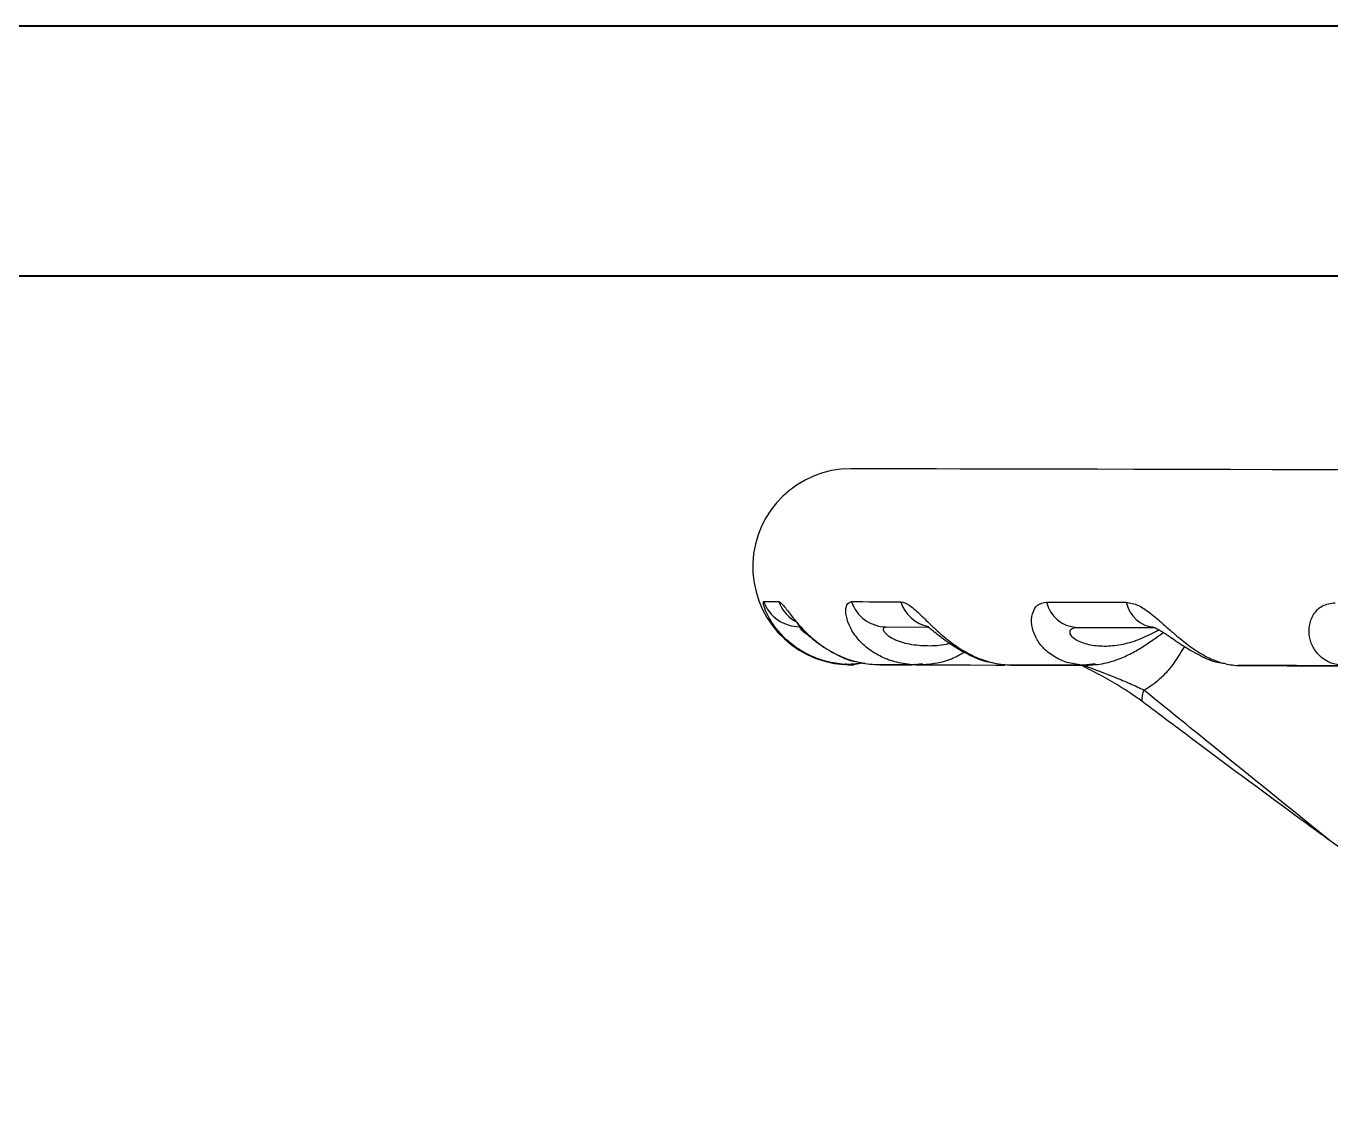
# Model space of a CAD drawing. Header units: millimetres. Extents: x 2028 to 4172, y 863 to 2379.
# Drawn here: x 2463.1 to 2596.3, y 2269.4 to 2378.9 of the extents above; entities that cross this region are included whole.
import ezdxf

# ---------------------------------------------------------------- set-up
doc = ezdxf.new("R2010")
doc.units = ezdxf.units.MM
doc.layers.add('AM_BOR', color=7, linetype='Continuous', lineweight=50)
doc.layers.add('粗实线', color=7, linetype='Continuous', lineweight=40)

# ---------------------------------------------------------------- blocks, each defined once
blk = doc.blocks.new('rA3')
at = {"layer": '粗实线'}
for p, q in [((753.384, 421.26), (333.384, 421.26)), ((748.384, 416.26), (358.384, 416.26))]:
    blk.add_line(p, q, dxfattribs=at)

msp = doc.modelspace()

# ---------------------------------------------------------------- linework, layer by layer
at = {"color": 7, "linetype": 'Continuous', "lineweight": 25}
for p, q in [((2550.872, 2317.604), (2555.117, 2317.595)), ((2570.331, 2317.562), (2578.299, 2317.545)), ((2578.22, 2317.545), (2578.278, 2317.545)), ((2546.586, 2313.774), (2546.633, 2313.773)), ((2546.632, 2313.773), (2546.734, 2313.833)), ((2546.785, 2313.775), (2546.719, 2313.775)), ((2546.835, 2313.76), (2546.734, 2313.833)), ((2546.835, 2313.761), (2546.787, 2313.761)), ((2548.723, 2313.918), (2546.835, 2313.761)), ((2547.067, 2313.762), (2547.363, 2313.786)), ((2547.32, 2313.747), (2548.516, 2313.952)), ((2553.51, 2313.752), (2553.809, 2313.818)), ((2554.591, 2313.826), (2553.717, 2313.741)), ((2553.717, 2313.741), (2553.809, 2313.818)), ((2553.889, 2313.733), (2554.092, 2313.733)), ((2563.731, 2313.712), (2564.052, 2313.711)), ((2570.866, 2313.711), (2571.349, 2313.78)), ((2572.219, 2313.838), (2571.057, 2313.701)), ((2571.057, 2313.701), (2571.349, 2313.78)), ((2586.369, 2313.713), (2586.601, 2313.675)), ((2632.498, 2269.431), (2596.208, 2295.762))]:
    msp.add_line(p, q, dxfattribs=at)
at = {"color": 7, "linetype": 'Continuous', "lineweight": 25, "flags": 128}
for points in [[(2596.452, 2333.643), (2591.11, 2333.654), (2586.03, 2333.665), (2581.221, 2333.676), (2576.696, 2333.685), (2572.464, 2333.694), (2568.534, 2333.703), (2564.916, 2333.71), (2561.618, 2333.717), (2558.647, 2333.724), (2556.01, 2333.729), (2553.712, 2333.734), (2551.759, 2333.738), (2550.155, 2333.742), (2548.903, 2333.744), (2548.008, 2333.746), (2547.469, 2333.747), (2547.29, 2333.748)], [(2601.09, 2333.632), (2595.591, 2333.644), (2590.337, 2333.655), (2585.342, 2333.666), (2580.615, 2333.676), (2576.168, 2333.685), (2572.01, 2333.694), (2568.15, 2333.703), (2564.596, 2333.71), (2561.357, 2333.717), (2558.439, 2333.723), (2555.85, 2333.729), (2553.594, 2333.734), (2551.676, 2333.738), (2550.102, 2333.741), (2548.874, 2333.744), (2547.994, 2333.746), (2547.466, 2333.747), (2547.29, 2333.748)], [(2538.37, 2320.207), (2538.503, 2320.207), (2538.655, 2320.207), (2538.823, 2320.206), (2539.008, 2320.206), (2539.211, 2320.205), (2539.43, 2320.205), (2539.667, 2320.204), (2539.921, 2320.204)], [(2547.347, 2320.188), (2547.918, 2320.187), (2548.505, 2320.185), (2549.109, 2320.184), (2549.728, 2320.183), (2550.364, 2320.181), (2551.016, 2320.18), (2551.683, 2320.179), (2552.367, 2320.177)], [(2567.245, 2320.145), (2568.214, 2320.143), (2569.198, 2320.141), (2570.196, 2320.139), (2571.207, 2320.137), (2572.233, 2320.134), (2573.272, 2320.132), (2574.325, 2320.13), (2575.392, 2320.128)], [(2547.255, 2313.748), (2547.269, 2313.748), (2547.296, 2313.748), (2547.335, 2313.747), (2547.384, 2313.747), (2547.445, 2313.747), (2547.516, 2313.747), (2547.598, 2313.747)], [(2550.305, 2313.741), (2550.697, 2313.74), (2551.113, 2313.739), (2551.551, 2313.738), (2552.013, 2313.737), (2552.499, 2313.736), (2553.007, 2313.735), (2553.507, 2313.734)], [(2554.01, 2313.733), (2554.967, 2313.731), (2557.09, 2313.727), (2559.462, 2313.722), (2562.078, 2313.716), (2562.991, 2313.714)], [(2563.59, 2313.713), (2564.934, 2313.71), (2568.026, 2313.704), (2571.059, 2313.697)], [(2586.961, 2313.662), (2587.323, 2313.661), (2587.686, 2313.661), (2588.051, 2313.66), (2588.417, 2313.659), (2588.785, 2313.658), (2589.154, 2313.657), (2589.524, 2313.657), (2589.896, 2313.656)], [(2589.896, 2313.656), (2590.856, 2313.654), (2591.825, 2313.652), (2592.804, 2313.65), (2593.791, 2313.647), (2594.787, 2313.645), (2595.792, 2313.643), (2596.805, 2313.641), (2597.827, 2313.639)]]:
    msp.add_lwpolyline(points, dxfattribs=at)
at = {"color": 7, "linetype": 'Continuous', "lineweight": 25}
for centre, radius, start, end in [((2547.268, 2323.748), 10, 89.87751, 266.08698), ((2542.104, 2321.613), 3.99, 200.62584, 269.83577), ((2543.653, 2321.592), 3.982, 200.40704, 242.91419), ((2550.942, 2321.396), 3.793, 198.57422, 268.9394), ((2555.923, 2321.306), 3.731, 197.60616, 258.75408), ((2570.546, 2320.954), 3.399, 193.76926, 266.38233), ((2578.579, 2320.788), 3.255, 191.71062, 265.05504), ((2547.268, 2323.748), 10, 267.23859, 269.87751), ((2547.513, 2404.771), 91.024, 269.83269, 269.88273), ((2578.883, 2310.271), 1.913, 152.36136, 187.28594)]:
    msp.add_arc(centre, radius, start, end, dxfattribs=at)
for points, knots in [([(2546.633, 2313.773), (2546.011, 2313.852), (2544.801, 2314.006), (2543.074, 2314.656), (2541.794, 2315.412), (2540.899, 2316.126), (2540.307, 2316.688), (2539.786, 2317.275), (2539.183, 2318.086), (2538.643, 2319.057), (2538.314, 2320.004), (2538.351, 2320.139), (2538.37, 2320.207)], [0, 0, 0, 0, 0.1281513, 0.2496843, 0.3801441, 0.4411883, 0.4997197, 0.5635694, 0.6245897, 0.7496425, 0.8750065, 1, 1, 1, 1]), ([(2539.921, 2320.204), (2540.04, 2320.139), (2540.219, 2320.041), (2540.627, 2319.514), (2540.989, 2319.032), (2541.423, 2318.468), (2541.916, 2317.874), (2542.482, 2317.258), (2543.294, 2316.473), (2544.231, 2315.73), (2545.271, 2315.085), (2546.377, 2314.527), (2547.851, 2313.986), (2549.06, 2313.838), (2549.68, 2313.763)], [0, 0, 0, 0, 0.1244726, 0.1859089, 0.2498878, 0.3111053, 0.3751889, 0.4362181, 0.5000981, 0.6195311, 0.6833816, 0.7502528, 0.8718565, 1, 1, 1, 1]), ([(2553.51, 2313.752), (2552.92, 2313.826), (2551.768, 2313.97), (2550.17, 2314.613), (2549.024, 2315.365), (2548.263, 2316.08), (2547.78, 2316.643), (2547.384, 2317.232), (2546.973, 2318.048), (2546.718, 2319.027), (2546.812, 2319.983), (2547.169, 2320.12), (2547.347, 2320.188)], [0, 0, 0, 0, 0.1280635, 0.2496605, 0.3801541, 0.4411983, 0.4997165, 0.5635714, 0.6245804, 0.7496419, 0.8750131, 1, 1, 1, 1]), ([(2552.367, 2320.177), (2552.64, 2320.111), (2553.048, 2320.011), (2553.717, 2319.478), (2554.25, 2318.991), (2554.83, 2318.423), (2555.439, 2317.825), (2556.096, 2317.205), (2556.994, 2316.416), (2557.974, 2315.672), (2559.02, 2315.028), (2560.11, 2314.472), (2561.528, 2313.938), (2562.657, 2313.799), (2563.236, 2313.728)], [0, 0, 0, 0, 0.12447781, 0.18589566, 0.24987596, 0.31109782, 0.37520407, 0.4362225, 0.50010716, 0.61952435, 0.68338488, 0.75027631, 0.87194143, 1, 1, 1, 1]), ([(2570.866, 2313.711), (2570.346, 2313.78), (2569.333, 2313.915), (2567.973, 2314.549), (2567.043, 2315.299), (2566.468, 2316.014), (2566.13, 2316.578), (2565.886, 2317.17), (2565.698, 2317.989), (2565.747, 2318.975), (2566.263, 2319.939), (2566.918, 2320.076), (2567.245, 2320.145)], [0, 0, 0, 0, 0.12798414, 0.24964221, 0.38016298, 0.44120626, 0.49971221, 0.56357312, 0.62457328, 0.74964181, 0.87501882, 1, 1, 1, 1]), ([(2575.392, 2320.128), (2575.801, 2320.06), (2576.413, 2319.96), (2577.298, 2319.421), (2577.965, 2318.931), (2578.651, 2318.358), (2579.333, 2317.756), (2580.034, 2317.133), (2580.953, 2316.341), (2581.906, 2315.596), (2582.883, 2314.954), (2583.877, 2314.4), (2585.138, 2313.872), (2586.105, 2313.741), (2586.601, 2313.675)], [0, 0, 0, 0, 0.124482, 0.1858845, 0.2498661, 0.3110911, 0.3752157, 0.4362261, 0.5001158, 0.6195186, 0.6833865, 0.7502937, 0.8720137, 1, 1, 1, 1]), ([(2597.506, 2313.65), (2597.094, 2313.716), (2596.29, 2313.843), (2595.268, 2314.471), (2594.619, 2315.219), (2594.273, 2315.933), (2594.104, 2316.498), (2594.033, 2317.091), (2594.082, 2317.914), (2594.437, 2318.904), (2595.343, 2319.874), (2596.254, 2320.013), (2596.708, 2320.082)], [0, 0, 0, 0, 0.1279194, 0.2496295, 0.3801702, 0.4412122, 0.4997079, 0.5635745, 0.6245684, 0.7496421, 0.8750234, 1, 1, 1, 1]), ([(2541.836, 2317.984), (2541.833, 2317.984), (2541.798, 2317.986), (2541.87, 2317.886), (2542.051, 2317.664), (2542.374, 2317.319), (2542.986, 2316.721), (2544.019, 2315.829), (2545.695, 2314.825), (2547.037, 2314.167), (2547.813, 2314.067), (2547.825, 2314.065)], [0, 0, 0, 0, 0.0081114, 0.0768965, 0.1482933, 0.2252732, 0.308902, 0.5022082, 0.7321601, 0.9958891, 1, 1, 1, 1]), ([(2543.096, 2316.679), (2543.035, 2316.709), (2542.722, 2316.862), (2542.334, 2317.197), (2542.05, 2317.551), (2542.078, 2317.599), (2542.092, 2317.623)], [0, 0, 0, 0, 0.0737246, 0.3731715, 0.686422, 1, 1, 1, 1]), ([(2557.397, 2315.924), (2557.271, 2315.888), (2556.517, 2315.672), (2555.115, 2315.631), (2553.279, 2315.767), (2551.85, 2316.201), (2550.987, 2316.733), (2550.61, 2317.176), (2550.577, 2317.534), (2550.773, 2317.581), (2550.872, 2317.604)], [0, 0, 0, 0, 0.0384572, 0.2309424, 0.4234302, 0.6153121, 0.715823, 0.807692, 0.9037958, 1, 1, 1, 1]), ([(2555.093, 2317.68), (2555.09, 2317.678), (2555.081, 2317.671), (2555.284, 2317.521), (2555.73, 2317.168), (2556.427, 2316.615), (2557.698, 2315.673), (2559.305, 2314.752), (2560.812, 2314.09), (2561.556, 2314.002), (2561.663, 2313.989)], [0, 0, 0, 0, 0.0566036, 0.1417938, 0.2232337, 0.3716522, 0.4790812, 0.7518494, 0.9644763, 1, 1, 1, 1]), ([(2578.792, 2317.281), (2578.657, 2317.226), (2578.279, 2317.071), (2577.53, 2316.674), (2576.332, 2316.15), (2574.841, 2315.722), (2573.142, 2315.572), (2571.543, 2315.733), (2570.361, 2316.161), (2569.747, 2316.693), (2569.594, 2317.135), (2569.803, 2317.492), (2570.155, 2317.539), (2570.331, 2317.562)], [0, 0, 0, 0, 0.03766201, 0.10619711, 0.17487785, 0.31226406, 0.44993761, 0.58761295, 0.72485502, 0.79674458, 0.86245319, 0.93119068, 1, 1, 1, 1]), ([(2577.865, 2317.585), (2577.913, 2317.598), (2578.005, 2317.622), (2578.312, 2317.531), (2578.716, 2317.334), (2579.32, 2316.969), (2580.069, 2316.454), (2581.313, 2315.596), (2582.823, 2314.705), (2584.362, 2314.014), (2585.187, 2313.919), (2585.423, 2313.892)], [0, 0, 0, 0, 0.0795455, 0.1530718, 0.2224941, 0.2889953, 0.4105927, 0.4994512, 0.7335913, 0.9237047, 1, 1, 1, 1]), ([(2571.294, 2313.696), (2571.916, 2313.733), (2573.088, 2313.804), (2574.701, 2314.321), (2576.067, 2314.963), (2577.257, 2315.682), (2578.317, 2316.428), (2578.906, 2316.849), (2579.182, 2317.047)], [0, 0, 0, 0, 0.2160598, 0.4068002, 0.5722695, 0.7235056, 0.870023, 1, 1, 1, 1]), ([(2554.077, 2313.733), (2555.28, 2313.822), (2556.99, 2313.948), (2558.446, 2314.807), (2558.878, 2315.061)], [0, 0, 0, 0, 0.7035476, 1, 1, 1, 1]), ([(2577.188, 2311.159), (2577.491, 2311.344), (2578.059, 2311.692), (2578.911, 2312.389), (2580.115, 2313.538), (2580.855, 2314.773), (2581.361, 2315.617)], [0, 0, 0, 0, 0.18369133, 0.34422859, 0.55221589, 1, 1, 1, 1]), ([(2549.68, 2313.763), (2550.225, 2313.761), (2551.316, 2313.758), (2552.778, 2313.754), (2553.51, 2313.752)], [0, 0, 0, 0, 0.4994057, 1, 1, 1, 1]), ([(2553.717, 2313.741), (2552.988, 2313.743), (2551.527, 2313.746), (2550.436, 2313.749), (2549.89, 2313.751)], [0, 0, 0, 0, 0.4994071, 1, 1, 1, 1]), ([(2563.236, 2313.728), (2564.422, 2313.726), (2566.799, 2313.72), (2569.509, 2313.714), (2570.866, 2313.711)], [0, 0, 0, 0, 0.4994067, 1, 1, 1, 1]), ([(2571.057, 2313.701), (2569.705, 2313.704), (2567.122, 2313.71), (2564.856, 2313.715), (2563.776, 2313.717)], [0, 0, 0, 0, 0.523527, 1, 1, 1, 1]), ([(2576.986, 2310.029), (2576.234, 2310.553), (2574.949, 2311.449), (2572.813, 2312.657), (2571.534, 2313.315), (2570.916, 2313.633)], [0, 0, 0, 0, 0.4211571, 0.7205143, 1, 1, 1, 1]), ([(2571.069, 2313.7), (2572.139, 2313.287), (2573.758, 2312.661), (2575.54, 2311.935), (2576.388, 2311.553), (2576.794, 2311.358), (2577.007, 2311.252), (2577.115, 2311.197), (2577.169, 2311.17), (2577.183, 2311.162), (2577.187, 2311.16), (2577.188, 2311.159), (2577.188, 2311.159), (2577.188, 2311.159)], [0, 0, 0, 0, 0.4919756, 0.7448976, 0.8717536, 0.9356326, 0.967738, 0.991593, 0.9977244, 0.9993421, 0.9997898, 0.9999241, 1, 1, 1, 1]), ([(2586.601, 2313.675), (2588.348, 2313.671), (2591.846, 2313.663), (2595.618, 2313.654), (2597.506, 2313.65)], [0, 0, 0, 0, 0.4994076, 1, 1, 1, 1]), ([(2597.664, 2313.642), (2595.784, 2313.646), (2592.019, 2313.654), (2588.528, 2313.662), (2586.78, 2313.666)], [0, 0, 0, 0, 0.4994087, 1, 1, 1, 1]), ([(2596.208, 2295.762), (2592.166, 2299.032), (2585.825, 2304.162), (2579.486, 2309.297), (2577.188, 2311.159)], [0, 0, 0, 0, 0.6374709, 1, 1, 1, 1]), ([(2596.208, 2295.762), (2595.284, 2296.439), (2590.661, 2299.821), (2584.211, 2304.58), (2578.808, 2308.654), (2576.986, 2310.029)], [0, 0, 0, 0, 0.14213623, 0.71070448, 1, 1, 1, 1])]:
    msp.add_open_spline(points, degree=3, knots=knots, dxfattribs=at)

# ---------------------------------------------------------------- block references
at = {"layer": 'AM_BOR', "xscale": 5.104687500000001, "yscale": 5.104687500000001, "zscale": 5.104687500000001}
msp.add_blockref('rA3', (326.221, 228.534), dxfattribs=at)

doc.saveas('drawing.dxf')
